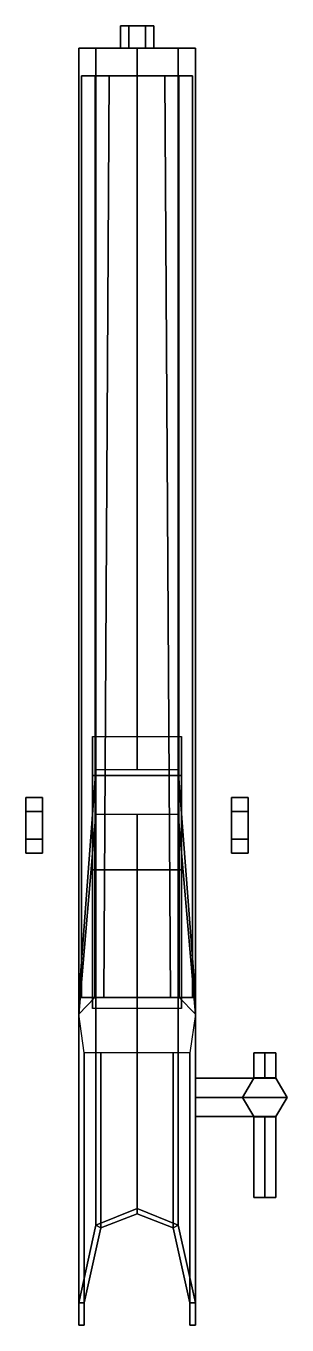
# Model space of a CAD drawing. Extents: x -0.2 to 0.27, y -0.9 to 1.44.
import ezdxf

# ---------------------------------------------------------------- set-up
doc = ezdxf.new("R2010")
doc.units = 0
doc.layers.add('SLEEVE', color=5, linetype='CONTINUOUS')

msp = doc.modelspace()

# ---------------------------------------------------------------- linework, layer by layer
at = {"layer": 'SLEEVE'}
for points in [[(-0.015, 1.44, 0.476), (-0.03, 1.44, 0.45), (-0.03, 1.4, 0.45), (-0.015, 1.4, 0.476)], [(-0.03, 1.44, 0.45), (-0.015, 1.44, 0.424), (-0.015, 1.4, 0.424), (-0.03, 1.4, 0.45)], [(0.03, 1.44, 0.45), (-0.03, 1.44, 0.45), (-0.015, 1.44, 0.476), (0.015, 1.44, 0.476)], [(0.015, 1.44, 0.424), (-0.015, 1.44, 0.424), (-0.03, 1.44, 0.45), (0.03, 1.44, 0.45)], [(0.015, 1.44, 0.476), (-0.015, 1.44, 0.476), (-0.015, 1.4, 0.476), (0.015, 1.4, 0.476)], [(-0.015, 1.44, 0.424), (0.015, 1.44, 0.424), (0.015, 1.4, 0.424), (-0.015, 1.4, 0.424)], [(0.03, 1.44, 0.45), (0.015, 1.44, 0.476), (0.015, 1.4, 0.476), (0.03, 1.4, 0.45)], [(0.015, 1.44, 0.424), (0.03, 1.44, 0.45), (0.03, 1.4, 0.45), (0.015, 1.4, 0.424)], [(-0.0742, 1.4, 0.5242), (-0.105, 1.4, 0.45), (-0.105, -0.31, 0.45), (-0.076, -0.31, 0.52)], [(-0.105, 1.4, 0.45), (-0.0742, 1.4, 0.3758), (-0.0742, 0.1, 0.3758), (-0.105, -0.31, 0.45)], [(-0.015, 1.4, 0.476), (-0.03, 1.4, 0.45), (-0.105, 1.4, 0.45), (-0.0742, 1.4, 0.5242)], [(-0.03, 1.4, 0.45), (-0.015, 1.4, 0.424), (-0.0742, 1.4, 0.3758), (-0.105, 1.4, 0.45)], [(-0.0742, 1.4, 0.3758), (0, 1.4, 0.345), (0, 0.1, 0.345), (-0.0742, 0.1, 0.3758)], [(0.015, 1.4, 0.476), (-0.015, 1.4, 0.476), (-0.0742, 1.4, 0.5242), (0.0742, 1.4, 0.5242)], [(-0.015, 1.4, 0.424), (-0.015, 1.4, 0.424), (0, 1.4, 0.345), (-0.0742, 1.4, 0.3758)], [(0.0742, 1.4, 0.5242), (-0.0742, 1.4, 0.5242), (-0.0742, 1.35, 0.5242), (0.0742, 1.35, 0.5242)], [(-0.015, 1.4, 0.424), (0.015, 1.4, 0.424), (0.0742, 1.4, 0.3758), (0, 1.4, 0.345)], [(0, 1.4, 0.345), (0.0742, 1.4, 0.3758), (0.0742, 0.1, 0.3758), (0, 0.1, 0.345)], [(0.03, 1.4, 0.45), (0.015, 1.4, 0.476), (0.0742, 1.4, 0.5242), (0.105, 1.4, 0.45)], [(0.015, 1.4, 0.424), (0.03, 1.4, 0.45), (0.105, 1.4, 0.45), (0.0742, 1.4, 0.3758)], [(0.105, 1.4, 0.45), (0.0742, 1.4, 0.5242), (0.076, -0.31, 0.52), (0.105, -0.31, 0.45)], [(0.0742, 1.4, 0.3758), (0.105, 1.4, 0.45), (0.105, -0.31, 0.45), (0.0742, 0.1, 0.3758)], [(-0.1, 1.35, 0.54), (-0.1, -0.31, 0.54), (-0.06, -0.31, 0.6), (-0.05, 1.35, 0.61)], [(0.05, 1.35, 0.61), (0.1, 1.35, 0.54), (-0.1, 1.35, 0.54), (-0.05, 1.35, 0.61)], [(-0.1, 1.35, 0.52), (-0.1, -0.31, 0.52), (-0.1, -0.31, 0.54), (-0.1, 1.35, 0.54)], [(0.1, 1.35, 0.54), (0.1, 1.35, 0.52), (-0.1, 1.35, 0.52), (-0.1, 1.35, 0.54)], [(-0.076, 1.35, 0.52), (-0.076, -0.31, 0.52), (-0.1, -0.31, 0.52), (-0.1, 1.35, 0.52)], [(-0.05, 1.35, 0.61), (-0.06, -0.31, 0.6), (0.06, -0.31, 0.6), (0.05, 1.35, 0.61)], [(0.06, -0.31, 0.6), (0.1, -0.31, 0.54), (0.1, 1.35, 0.54), (0.05, 1.35, 0.61)], [(0.1, 1.35, 0.52), (0.1, -0.31, 0.52), (0.076, -0.31, 0.52), (0.076, 1.35, 0.52)], [(0.1, -0.31, 0.54), (0.1, -0.31, 0.52), (0.1, 1.35, 0.52), (0.1, 1.35, 0.54)], [(-0.08, 0.09, -0.05), (-0.08, -0.08, -0.05), (-0.08, -0.33, 0.34), (-0.08, 0.16, 0.45)], [(0.08, 0.16, 0.45), (0.08, 0.09, -0.05), (-0.08, 0.09, -0.05), (-0.08, 0.16, 0.45)], [(0.08, -0.33, 0.34), (0.08, -0.08, -0.05), (0.08, 0.09, -0.05), (0.08, 0.16, 0.45)], [(-0.105, -0.31, 0.45), (-0.0742, 0.1, 0.3758), (-0.0742, 0.02, 0.3258), (-0.105, -0.34, 0.4)], [(0.0742, 0.1, 0.3758), (0.105, -0.31, 0.45), (0.105, -0.34, 0.4), (0.0742, 0.02, 0.3258)], [(0.08, 0.09, -0.05), (0.08, -0.08, -0.05), (-0.08, -0.08, -0.05), (-0.08, 0.09, -0.05)], [(-0.17, 0.025, 0.0433), (-0.17, 0.05), (-0.2, 0.05), (-0.2, 0.025, 0.0433)], [(-0.17, 0.05), (-0.17, 0.025, -0.0433), (-0.2, 0.025, -0.0433), (-0.2, 0.05)], [(-0.2, -0.025, 0.0433), (-0.2, 0.025, 0.0433), (-0.2, 0.05), (-0.2, -0.05)], [(-0.2, -0.05), (-0.2, 0.05), (-0.2, 0.025, -0.0433), (-0.2, -0.025, -0.0433)], [(0.17, 0.05), (0.17, 0.025, 0.0433), (0.2, 0.025, 0.0433), (0.2, 0.05)], [(0.17, 0.025, -0.0433), (0.17, 0.05), (0.2, 0.05), (0.2, 0.025, -0.0433)], [(0.2, -0.05), (0.2, 0.05), (0.2, 0.025, 0.0433), (0.2, -0.025, 0.0433)], [(0.2, -0.025, -0.0433), (0.2, 0.025, -0.0433), (0.2, 0.05), (0.2, -0.05)], [(-0.17, -0.025, 0.0433), (-0.17, 0.025, 0.0433), (-0.2, 0.025, 0.0433), (-0.2, -0.025, 0.0433)], [(-0.17, 0.025, -0.0433), (-0.17, -0.025, -0.0433), (-0.2, -0.025, -0.0433), (-0.2, 0.025, -0.0433)], [(0.17, 0.025, 0.0433), (0.17, -0.025, 0.0433), (0.2, -0.025, 0.0433), (0.2, 0.025, 0.0433)], [(0.17, -0.025, -0.0433), (0.17, 0.025, -0.0433), (0.2, 0.025, -0.0433), (0.2, -0.025, -0.0433)], [(-0.105, -0.34, 0.4), (-0.0742, 0.02, 0.3258), (-0.0742, -0.72, 0.3258), (-0.105, -0.86, 0.4)], [(-0.0742, 0.02, 0.3258), (0, 0.02, 0.295), (0, -0.69, 0.295), (-0.0742, -0.72, 0.3258)], [(0, 0.02, 0.295), (0.0742, 0.02, 0.3258), (0.0742, -0.72, 0.3258), (0, -0.69, 0.295)], [(0.0742, 0.02, 0.3258), (0.105, -0.34, 0.4), (0.105, -0.86, 0.4), (0.0742, -0.72, 0.3258)], [(-0.17, -0.05), (-0.17, -0.025, 0.0433), (-0.2, -0.025, 0.0433), (-0.2, -0.05)], [(-0.17, -0.025, -0.0433), (-0.17, -0.05), (-0.2, -0.05), (-0.2, -0.025, -0.0433)], [(0.17, -0.025, 0.0433), (0.17, -0.05), (0.2, -0.05), (0.2, -0.025, 0.0433)], [(0.17, -0.05), (0.17, -0.025, -0.0433), (0.2, -0.025, -0.0433), (0.2, -0.05)], [(-0.08, -0.33, 0.34), (-0.08, -0.08, -0.05), (0.08, -0.08, -0.05), (0.08, -0.33, 0.34)], [(-0.105, -0.34, 0.53), (-0.105, -0.31, 0.45), (-0.105, -0.34, 0.4), (-0.105, -0.34, 0.53)], [(-0.105, -0.34, 0.53), (-0.076, -0.31, 0.52), (-0.105, -0.31, 0.45), (-0.105, -0.34, 0.53)], [(-0.06, -0.31, 0.6), (-0.1, -0.31, 0.54), (0.1, -0.31, 0.54), (0.06, -0.31, 0.6)], [(-0.1, -0.31, 0.54), (-0.1, -0.31, 0.52), (0.1, -0.31, 0.52), (0.1, -0.31, 0.54)], [(0.076, -0.31, 0.52), (0.105, -0.34, 0.53), (0.105, -0.31, 0.45)], [(0.105, -0.31, 0.45), (0.105, -0.34, 0.53), (0.105, -0.34, 0.4)], [(-0.105, -0.34, 0.43), (-0.105, -0.34, 0.4), (-0.105, -0.86, 0.4), (-0.105, -0.9, 0.43)], [(-0.105, -0.34, 0.53), (-0.105, -0.34, 0.43), (-0.105, -0.9, 0.43), (-0.105, -0.9, 0.53)], [(-0.095, -0.41, 0.5), (-0.105, -0.34, 0.53), (-0.105, -0.9, 0.53), (-0.095, -0.9, 0.5)], [(0.105, -0.34, 0.53), (0.095, -0.41, 0.5), (0.095, -0.9, 0.5), (0.105, -0.9, 0.53)], [(0.105, -0.34, 0.4), (0.105, -0.34, 0.43), (0.105, -0.9, 0.43), (0.105, -0.86, 0.4)], [(0.105, -0.34, 0.43), (0.105, -0.34, 0.53), (0.105, -0.9, 0.53), (0.105, -0.9, 0.43)], [(-0.095, -0.41, 0.43), (-0.095, -0.41, 0.5), (-0.095, -0.9, 0.5), (-0.095, -0.9, 0.43)], [(-0.065, -0.41, 0.33), (-0.095, -0.41, 0.4), (-0.095, -0.86, 0.4), (-0.065, -0.725, 0.33)], [(-0.095, -0.41, 0.4), (-0.095, -0.41, 0.43), (-0.095, -0.9, 0.43), (-0.095, -0.86, 0.4)], [(0, -0.41, 0.305), (-0.065, -0.41, 0.33), (-0.065, -0.725, 0.33), (0, -0.7, 0.305)], [(0.065, -0.41, 0.33), (0, -0.41, 0.305), (0, -0.7, 0.305), (0.065, -0.725, 0.33)], [(0.095, -0.41, 0.4), (0.065, -0.41, 0.33), (0.065, -0.725, 0.33), (0.095, -0.86, 0.4)], [(0.095, -0.41, 0.5), (0.095, -0.41, 0.43), (0.095, -0.9, 0.43), (0.095, -0.9, 0.5)], [(0.095, -0.41, 0.43), (0.095, -0.41, 0.4), (0.095, -0.86, 0.4), (0.095, -0.9, 0.43)], [(0.23, -0.41, 0.825), (0.21, -0.41, 0.845), (0.23, -0.41, 0.865), (0.25, -0.41, 0.845)], [(0.21, -0.455, 0.845), (0.23, -0.455, 0.865), (0.23, -0.41, 0.865), (0.21, -0.41, 0.845)], [(0.23, -0.455, 0.825), (0.21, -0.455, 0.845), (0.21, -0.41, 0.845), (0.23, -0.41, 0.825)], [(0.23, -0.455, 0.865), (0.25, -0.455, 0.845), (0.25, -0.41, 0.845), (0.23, -0.41, 0.865)], [(0.25, -0.455, 0.845), (0.23, -0.455, 0.825), (0.23, -0.41, 0.825), (0.25, -0.41, 0.845)], [(0.19, -0.49, 0.53), (0.21, -0.4554, 0.51), (0.105, -0.4554, 0.51), (0.105, -0.49, 0.53)], [(0.21, -0.4554, 0.51), (0.25, -0.4554, 0.47), (0.105, -0.4554, 0.47), (0.105, -0.4554, 0.51)], [(0.25, -0.4554, 0.47), (0.27, -0.49, 0.45), (0.105, -0.49, 0.45), (0.105, -0.4554, 0.47)], [(0.21, -0.4554, 0.51), (0.19, -0.49, 0.53), (0.19, -0.49, 1.05), (0.21, -0.4554, 1.05)], [(0.25, -0.4554, 1.05), (0.21, -0.4554, 1.05), (0.19, -0.49, 1.05), (0.27, -0.49, 1.05)], [(0.25, -0.4554, 0.47), (0.21, -0.4554, 0.51), (0.21, -0.4554, 1.05), (0.25, -0.4554, 1.05)], [(0.27, -0.49, 0.45), (0.25, -0.4554, 0.47), (0.25, -0.4554, 1.05), (0.27, -0.49, 1.05)], [(0.27, -0.49, 0.45), (0.25, -0.5246, 0.47), (0.105, -0.5246, 0.47), (0.105, -0.49, 0.45)], [(0.21, -0.5246, 0.51), (0.19, -0.49, 0.53), (0.105, -0.49, 0.53), (0.105, -0.5246, 0.51)], [(0.19, -0.49, 0.53), (0.21, -0.5246, 0.51), (0.21, -0.5246, 1.05), (0.19, -0.49, 1.05)], [(0.27, -0.49, 1.05), (0.19, -0.49, 1.05), (0.21, -0.5246, 1.05), (0.25, -0.5246, 1.05)], [(0.25, -0.5246, 0.47), (0.27, -0.49, 0.45), (0.27, -0.49, 1.05), (0.25, -0.5246, 1.05)], [(0.25, -0.5246, 0.47), (0.21, -0.5246, 0.51), (0.105, -0.5246, 0.51), (0.105, -0.5246, 0.47)], [(0.21, -0.5246, 0.51), (0.25, -0.5246, 0.47), (0.25, -0.5246, 1.05), (0.21, -0.5246, 1.05)], [(0.23, -0.525, 0.865), (0.21, -0.525, 0.845), (0.21, -0.67, 0.845), (0.23, -0.67, 0.865)], [(0.21, -0.525, 0.845), (0.23, -0.525, 0.825), (0.23, -0.67, 0.825), (0.21, -0.67, 0.845)], [(0.25, -0.525, 0.845), (0.23, -0.525, 0.865), (0.23, -0.67, 0.865), (0.25, -0.67, 0.845)], [(0.23, -0.525, 0.825), (0.25, -0.525, 0.845), (0.25, -0.67, 0.845), (0.23, -0.67, 0.825)], [(0.23, -0.67, 0.865), (0.21, -0.67, 0.845), (0.23, -0.67, 0.825), (0.25, -0.67, 0.845)], [(-0.0742, -0.72, 0.3258), (0, -0.69, 0.295), (0, -0.7, 0.305), (-0.065, -0.725, 0.33)], [(0, -0.69, 0.295), (0.0742, -0.72, 0.3258), (0.065, -0.725, 0.33), (0, -0.7, 0.305)], [(-0.105, -0.86, 0.4), (-0.0742, -0.72, 0.3258), (-0.065, -0.725, 0.33), (-0.095, -0.86, 0.4)], [(0.0742, -0.72, 0.3258), (0.105, -0.86, 0.4), (0.095, -0.86, 0.4), (0.065, -0.725, 0.33)], [(-0.105, -0.9, 0.43), (-0.105, -0.86, 0.4), (-0.095, -0.86, 0.4), (-0.095, -0.9, 0.43)], [(0.105, -0.86, 0.4), (0.105, -0.9, 0.43), (0.095, -0.9, 0.43), (0.095, -0.86, 0.4)], [(-0.105, -0.9, 0.53), (-0.105, -0.9, 0.43), (-0.095, -0.9, 0.43), (-0.095, -0.9, 0.5)], [(0.105, -0.9, 0.43), (0.105, -0.9, 0.53), (0.095, -0.9, 0.5), (0.095, -0.9, 0.43)]]:
    msp.add_3dface(points, dxfattribs=at)

doc.saveas('drawing.dxf')
